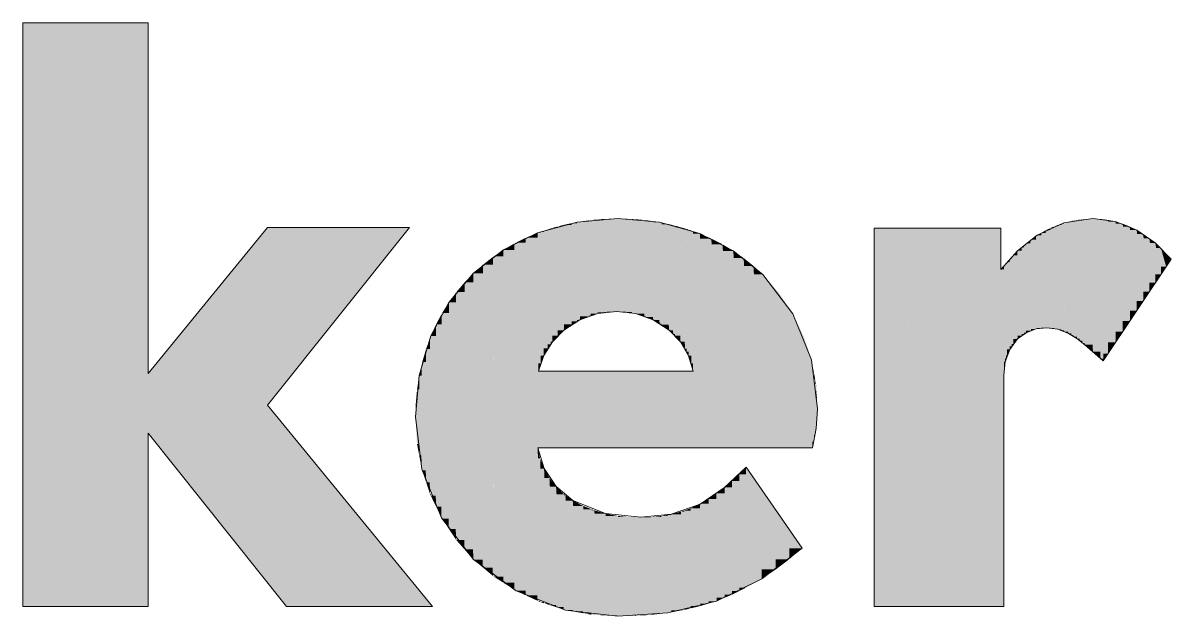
# Model space of a CAD drawing. Extents: x 885 to 2021, y 330 to 1122.
# Drawn here: x 1762.09 to 1770.06, y 648.9 to 653.02 of the extents above; entities that cross this region are included whole.
import ezdxf

# ---------------------------------------------------------------- set-up
doc = ezdxf.new("R2010")
doc.units = 0
doc.layers.get('0').update_dxf_attribs({"lineweight": 25})
doc.layers.add('P11_Plankopf_Ausführung_AF_4_800 Plankopf', color=7, linetype='Continuous', lineweight=25)

# ---------------------------------------------------------------- blocks, each defined once
blk = doc.blocks.new('Referenz-A0T8DITAAL', base_point=(1729.7843, 502.0648))
at = {"layer": 'P11_Plankopf_Ausführung_AF_4_800 Plankopf', "color": 0, "linetype": 'Continuous', "lineweight": 13, "ltscale": 16.9}
for p, q in [((1762.9589, 653.0178), (1762.0892, 653.0178)), ((1762.0892, 653.0178), (1762.0892, 648.9697)), ((1762.9589, 650.5862), (1762.9589, 653.0178)), ((1765.9384, 651.6364), (1765.6637, 651.5613)), ((1766.2222, 651.6605), (1765.9384, 651.6364)), ((1766.5114, 651.6353), (1766.2222, 651.6605)), ((1766.7906, 651.5564), (1766.5114, 651.6353)), ((1769.3201, 651.6307), (1769.1349, 651.5454)), ((1769.5218, 651.6605), (1769.3201, 651.6307)), ((1769.6786, 651.6399), (1769.5218, 651.6605)), ((1769.8255, 651.5812), (1769.6786, 651.6399)), ((1763.7876, 651.5991), (1762.9589, 650.5862)), ((1763.7876, 650.3663), (1764.7749, 651.5991)), ((1764.7749, 651.5991), (1763.7876, 651.5991)), ((1765.6637, 651.5613), (1765.4267, 651.4437)), ((1767.0236, 651.4367), (1766.7906, 651.5564)), ((1768.8823, 651.594), (1768.0024, 651.594)), ((1768.0024, 651.594), (1768.0024, 648.9697)), ((1768.8823, 651.3075), (1768.8823, 651.594)), ((1769.1349, 651.5454), (1768.9986, 651.4371)), ((1769.9546, 651.4918), (1769.8255, 651.5812)), ((1770.064, 651.3791), (1769.9546, 651.4918)), ((1765.4267, 651.4437), (1765.2178, 651.2813)), ((1767.2281, 651.273), (1767.0236, 651.4367)), ((1768.9986, 651.4371), (1768.8823, 651.3075)), ((1769.5934, 650.6732), (1770.064, 651.3791)), ((1765.2178, 651.2813), (1765.0476, 651.0795)), ((1767.4364, 650.9998), (1767.2281, 651.273)), ((1765.0476, 651.0795), (1764.9226, 650.8469)), ((1766.0815, 651.0016), (1765.9577, 650.958)), ((1766.212, 651.0159), (1766.0815, 651.0016)), ((1766.343, 651.0014), (1766.212, 651.0159)), ((1766.4671, 650.9571), (1766.343, 651.0014)), ((1767.5662, 650.6817), (1767.4364, 650.9998)), ((1765.9577, 650.958), (1765.8471, 650.8874)), ((1766.5778, 650.8855), (1766.4671, 650.9571)), ((1769.1995, 650.9034), (1769.1263, 650.895)), ((1769.2779, 650.8927), (1769.1995, 650.9034)), ((1764.9226, 650.8469), (1764.8416, 650.5709)), ((1765.8471, 650.8874), (1765.7665, 650.8067)), ((1766.6565, 650.8059), (1766.5778, 650.8855)), ((1768.9974, 650.826), (1768.9433, 650.7524)), ((1769.0575, 650.8687), (1768.9974, 650.826)), ((1769.1263, 650.895), (1769.0575, 650.8687)), ((1769.3517, 650.8637), (1769.2779, 650.8927)), ((1769.4107, 650.8279), (1769.3517, 650.8637)), ((1769.4655, 650.7857), (1769.4107, 650.8279)), ((1765.7665, 650.8067), (1765.7064, 650.7097)), ((1766.7131, 650.7092), (1766.6565, 650.8059)), ((1768.9433, 650.7524), (1768.911, 650.667)), ((1769.4655, 650.7857), (1769.5934, 650.6732)), ((1765.7064, 650.7097), (1765.6701, 650.6016)), ((1766.744, 650.6016), (1766.7131, 650.7092)), ((1767.6085, 650.3407), (1767.5662, 650.6817)), ((1768.911, 650.667), (1768.9028, 650.576)), ((1766.744, 650.6016), (1765.6701, 650.6016)), ((1764.8416, 650.5709), (1764.8158, 650.2844)), ((1768.9028, 648.9697), (1768.9028, 650.576)), ((1764.9331, 648.9697), (1763.7876, 650.3663)), ((1764.8158, 650.2844), (1764.8595, 649.9224)), ((1767.5993, 650.204), (1767.6085, 650.3407)), ((1767.5727, 650.0696), (1767.5993, 650.204)), ((1762.9589, 648.9697), (1762.9589, 650.1719)), ((1762.9589, 650.1719), (1763.9206, 648.9697)), ((1765.665, 650.0696), (1765.709, 649.9259)), ((1765.665, 650.0696), (1767.5727, 650.0696)), ((1764.8595, 649.9224), (1764.9968, 649.5845)), ((1765.709, 649.9259), (1765.7922, 649.8007)), ((1766.9626, 649.7957), (1767.1123, 649.9366)), ((1767.5011, 649.3739), (1767.1123, 649.9366)), ((1765.7922, 649.8007), (1765.9077, 649.7044)), ((1766.7926, 649.6801), (1766.9626, 649.7957)), ((1765.9077, 649.7044), (1766.1362, 649.6137)), ((1766.5923, 649.6095), (1766.7926, 649.6801)), ((1764.9968, 649.5845), (1765.2178, 649.2946)), ((1766.1362, 649.6137), (1766.3808, 649.5887)), ((1766.3808, 649.5887), (1766.5923, 649.6095)), ((1767.221, 649.1616), (1767.5011, 649.3739)), ((1765.2178, 649.2946), (1765.5148, 649.0782)), ((1766.9058, 649.0062), (1767.221, 649.1616)), ((1765.5148, 649.0782), (1765.8572, 648.9449)), ((1766.5685, 648.9252), (1766.9058, 649.0062)), ((1762.0892, 648.9697), (1762.9589, 648.9697)), ((1763.9206, 648.9697), (1764.9331, 648.9697)), ((1765.8572, 648.9449), (1766.2222, 648.9032)), ((1766.2222, 648.9032), (1766.5685, 648.9252)), ((1768.0024, 648.9697), (1768.9028, 648.9697))]:
    blk.add_line(p, q, dxfattribs=at)
at = {"layer": 'P11_Plankopf_Ausführung_AF_4_800 Plankopf', "color": 0, "linetype": 'Continuous', "lineweight": 0, "ltscale": 0.0169}
for points in [[(1762.0892, 648.9697), (1762.9589, 648.9697), (1762.0892, 653.0178)], [(1762.9589, 650.5862), (1762.9589, 653.0178), (1762.0892, 653.0178)], [(1762.9589, 650.1719), (1762.7006, 650.1719), (1762.0892, 653.0178)], [(1762.9589, 650.5862), (1762.8323, 650.5862), (1762.0892, 653.0178)], [(1765.9004, 651.6173), (1765.8471, 651.6173), (1765.9004, 651.6285)], [(1765.9384, 651.6285), (1765.9004, 651.6285), (1765.9384, 651.6364)], [(1765.9384, 650.9472), (1765.9004, 650.9472), (1765.9004, 651.6285)], [(1765.9384, 650.9472), (1765.9384, 651.6285), (1765.9004, 651.6285)], [(1765.9577, 651.6364), (1765.9384, 651.6364), (1765.9577, 651.6392)], [(1765.9577, 650.958), (1765.9384, 650.958), (1765.9384, 651.6364)], [(1765.9577, 650.958), (1765.9577, 651.6364), (1765.9384, 651.6364)], [(1766.0184, 651.6392), (1765.9577, 651.6392), (1766.0184, 651.6481)], [(1766.0184, 650.9834), (1765.9577, 650.9834), (1765.9577, 651.6392)], [(1766.0184, 650.9834), (1766.0184, 651.6392), (1765.9577, 651.6392)], [(1766.0325, 651.6481), (1766.0184, 651.6481), (1766.0325, 651.6502)], [(1766.0325, 650.9875), (1766.0184, 650.9875), (1766.0184, 651.6481)], [(1766.0325, 650.9875), (1766.0325, 651.6481), (1766.0184, 651.6481)], [(1766.0815, 651.6502), (1766.0325, 651.6502), (1766.0815, 651.6543)], [(1766.0815, 651.0016), (1766.0325, 651.0016), (1766.0325, 651.6502)], [(1766.0815, 651.0016), (1766.0815, 651.6502), (1766.0325, 651.6502)], [(1766.1272, 651.6543), (1766.0815, 651.6543), (1766.1272, 651.6582)], [(1766.1272, 651.0093), (1766.0815, 651.0093), (1766.0815, 651.6543)], [(1766.1272, 651.0093), (1766.1272, 651.6543), (1766.0815, 651.6543)], [(1766.1464, 651.6582), (1766.1272, 651.6582), (1766.1464, 651.6587)], [(1766.1464, 651.0125), (1766.1272, 651.0125), (1766.1272, 651.6582)], [(1766.1464, 651.0125), (1766.1464, 651.6582), (1766.1272, 651.6582)], [(1766.212, 651.6587), (1766.1464, 651.6587), (1766.212, 651.6602)], [(1766.212, 651.0159), (1766.1464, 651.0159), (1766.1464, 651.6587)], [(1766.212, 651.0159), (1766.212, 651.6587), (1766.1464, 651.6587)], [(1766.2222, 651.6602), (1766.212, 651.6602), (1766.2222, 651.6605)], [(1766.2222, 651.0159), (1766.212, 651.0159), (1766.212, 651.6602)], [(1766.2222, 651.0154), (1766.2222, 651.6602), (1766.212, 651.6602)], [(1766.2777, 651.0154), (1766.2222, 651.0154), (1766.2222, 651.6605)], [(1766.2779, 651.6592), (1766.2224, 651.6592), (1766.2222, 651.6605)], [(1766.2779, 651.0125), (1766.2779, 651.6592), (1766.2224, 651.6592)], [(1766.3186, 651.0125), (1766.2779, 651.0125), (1766.2779, 651.6592)], [(1766.3191, 651.6582), (1766.278, 651.6582), (1766.2779, 651.6592)], [(1766.3191, 651.0055), (1766.3191, 651.6582), (1766.278, 651.6582)], [(1766.3429, 651.0055), (1766.3191, 651.0055), (1766.3191, 651.6582)], [(1766.343, 651.6561), (1766.3192, 651.6561), (1766.3191, 651.6582)], [(1766.343, 651.0014), (1766.343, 651.6561), (1766.3192, 651.6561)], [(1766.4046, 651.0014), (1766.343, 651.0014), (1766.343, 651.6561)], [(1766.4064, 651.6506), (1766.3435, 651.6506), (1766.343, 651.6561)], [(1766.4064, 650.9829), (1766.4064, 651.6506), (1766.3435, 651.6506)], [(1766.4155, 650.9829), (1766.4064, 650.9829), (1766.4064, 651.6506)], [(1766.4156, 651.6498), (1766.4064, 651.6498), (1766.4064, 651.6506)], [(1766.4156, 650.979), (1766.4156, 651.6498), (1766.4064, 651.6498)], [(1766.4655, 650.979), (1766.4156, 650.979), (1766.4156, 651.6498)], [(1766.4671, 651.642), (1766.4162, 651.642), (1766.4156, 651.6498)], [(1766.4671, 650.9571), (1766.4671, 651.642), (1766.4162, 651.642)], [(1766.5098, 650.9571), (1766.4671, 650.9571), (1766.4671, 651.642)], [(1766.5114, 651.6353), (1766.4676, 651.6353), (1766.4671, 651.642)], [(1766.5114, 650.932), (1766.5114, 651.6353), (1766.4676, 651.6353)], [(1766.5244, 650.932), (1766.5114, 650.932), (1766.5114, 651.6353)], [(1766.5245, 651.6325), (1766.5114, 651.6325), (1766.5114, 651.6353)], [(1766.5245, 650.9245), (1766.5245, 651.6325), (1766.5114, 651.6325)], [(1766.575, 650.9245), (1766.5245, 650.9245), (1766.5245, 651.6325)], [(1766.5778, 651.621), (1766.5254, 651.621), (1766.5245, 651.6325)], [(1766.5778, 650.8855), (1766.5778, 651.621), (1766.5254, 651.621)], [(1766.6051, 650.8855), (1766.5778, 650.8855), (1766.5778, 651.621)], [(1766.606, 651.6149), (1766.578, 651.6149), (1766.5778, 651.621)], [(1769.3032, 651.616), (1769.2779, 651.616), (1769.3032, 651.6249)], [(1769.3201, 651.6249), (1769.3032, 651.6249), (1769.3201, 651.6307)], [(1769.3199, 650.885), (1769.3032, 650.885), (1769.3032, 651.6249)], [(1769.3201, 650.8784), (1769.3201, 651.6249), (1769.3032, 651.6249)], [(1769.3279, 651.6307), (1769.3201, 651.6307), (1769.3279, 651.6327)], [(1769.3278, 650.8784), (1769.3201, 650.8784), (1769.3201, 651.6307)], [(1769.3279, 650.8753), (1769.3279, 651.6307), (1769.3201, 651.6307)], [(1769.3517, 651.6327), (1769.3279, 651.6327), (1769.3517, 651.6385)], [(1769.3513, 650.8753), (1769.3279, 650.8753), (1769.3279, 651.6327)], [(1769.3517, 650.8637), (1769.3517, 651.6327), (1769.3279, 651.6327)], [(1769.3718, 651.6385), (1769.3517, 651.6385), (1769.3718, 651.6435)], [(1769.3715, 650.8637), (1769.3517, 650.8637), (1769.3517, 651.6385)], [(1769.3718, 650.8525), (1769.3718, 651.6385), (1769.3517, 651.6385)], [(1769.3862, 651.6435), (1769.3718, 651.6435), (1769.3862, 651.6471)], [(1769.3861, 650.8525), (1769.3718, 650.8525), (1769.3718, 651.6435)], [(1769.3862, 650.8437), (1769.3862, 651.6435), (1769.3718, 651.6435)], [(1769.3915, 651.6471), (1769.3862, 651.6471), (1769.3915, 651.6478)], [(1769.3915, 650.8437), (1769.3862, 650.8437), (1769.3862, 651.6471)], [(1769.3915, 650.8406), (1769.3915, 651.6471), (1769.3862, 651.6471)], [(1769.4107, 651.6478), (1769.3915, 651.6478), (1769.4107, 651.6507)], [(1769.4104, 650.8406), (1769.3915, 650.8406), (1769.3915, 651.6478)], [(1769.4107, 650.8279), (1769.4107, 651.6478), (1769.3915, 651.6478)], [(1769.4295, 651.6507), (1769.4107, 651.6507), (1769.4295, 651.6534)], [(1769.4292, 650.8279), (1769.4107, 650.8279), (1769.4107, 651.6507)], [(1769.4295, 650.8145), (1769.4295, 651.6507), (1769.4107, 651.6507)], [(1769.4477, 651.6534), (1769.4295, 651.6534), (1769.4477, 651.6561)], [(1769.4474, 650.8145), (1769.4295, 650.8145), (1769.4295, 651.6534)], [(1769.4477, 650.8004), (1769.4477, 651.6534), (1769.4295, 651.6534)], [(1769.4537, 651.6561), (1769.4477, 651.6561), (1769.4537, 651.657)], [(1769.4536, 650.8004), (1769.4477, 650.8004), (1769.4477, 651.6561)], [(1769.4537, 650.7955), (1769.4537, 651.6561), (1769.4477, 651.6561)], [(1769.4655, 651.657), (1769.4537, 651.657), (1769.4655, 651.6576)], [(1769.4654, 650.7955), (1769.4537, 650.7955), (1769.4537, 651.657)], [(1769.4655, 650.7857), (1769.4655, 651.657), (1769.4537, 651.657)], [(1769.5218, 651.6576), (1769.4655, 651.6576), (1769.5218, 651.6605)], [(1769.5187, 650.7857), (1769.4655, 650.7857), (1769.4655, 651.6576)], [(1769.5218, 650.7362), (1769.5218, 651.6576), (1769.4655, 651.6576)], [(1769.572, 650.7362), (1769.5218, 650.7362), (1769.5218, 651.6605)], [(1769.5745, 651.658), (1769.5219, 651.658), (1769.5218, 651.6605)], [(1769.5745, 650.6898), (1769.5745, 651.658), (1769.5219, 651.658)], [(1769.5931, 650.6898), (1769.5745, 650.6898), (1769.5745, 651.658)], [(1769.5934, 651.6555), (1769.5746, 651.6555), (1769.5745, 651.658)], [(1769.5934, 650.6732), (1769.5934, 651.6555), (1769.5746, 651.6555)], [(1769.6269, 650.7236), (1769.5934, 650.7236), (1769.5934, 651.6555)], [(1769.6269, 651.6511), (1769.5935, 651.6511), (1769.5934, 651.6555)], [(1769.6269, 650.7236), (1769.6269, 651.6511), (1769.5935, 651.6511)], [(1769.6786, 650.801), (1769.6269, 650.801), (1769.6269, 651.6511)], [(1769.6786, 651.6399), (1769.6276, 651.6399), (1769.6269, 651.6511)], [(1769.6786, 650.801), (1769.6786, 651.6399), (1769.6276, 651.6399)], [(1769.7291, 650.8768), (1769.6786, 650.8768), (1769.6786, 651.6399)], [(1769.7291, 651.6244), (1769.6796, 651.6244), (1769.6786, 651.6399)], [(1769.7291, 650.8768), (1769.7291, 651.6244), (1769.6796, 651.6244)], [(1769.7782, 650.9505), (1769.7291, 650.9505), (1769.7291, 651.6244)], [(1769.7782, 651.6048), (1769.7306, 651.6048), (1769.7291, 651.6244)], [(1763.7876, 650.5862), (1762.9589, 650.5862), (1763.7876, 651.5991)], [(1763.7876, 650.3663), (1764.7749, 651.5991), (1763.7876, 651.5991)], [(1765.6637, 651.5274), (1765.5821, 651.5274), (1765.6637, 651.5613)], [(1765.665, 651.5613), (1765.6637, 651.5613), (1765.665, 651.5618)], [(1765.665, 649.0089), (1765.6637, 649.0089), (1765.6637, 651.5613)], [(1765.665, 649.0083), (1765.665, 651.5613), (1765.6637, 651.5613)], [(1765.6701, 651.5618), (1765.665, 651.5618), (1765.6701, 651.5635)], [(1765.665, 650.0696), (1765.6701, 650.0696), (1765.665, 651.5618)], [(1765.6701, 650.0696), (1765.6701, 651.5618), (1765.665, 651.5618)], [(1765.6851, 651.5635), (1765.6701, 651.5635), (1765.6851, 651.5686)], [(1765.6851, 650.6567), (1765.6701, 650.6567), (1765.6701, 651.5635)], [(1765.6851, 650.6567), (1765.6851, 651.5635), (1765.6701, 651.5635)], [(1765.7064, 651.5686), (1765.6851, 651.5686), (1765.7064, 651.5758)], [(1765.7064, 650.7097), (1765.6851, 650.7097), (1765.6851, 651.5686)], [(1765.7064, 650.7097), (1765.7064, 651.5686), (1765.6851, 651.5686)], [(1765.7336, 651.5758), (1765.7064, 651.5758), (1765.7336, 651.5851)], [(1765.7336, 650.7599), (1765.7064, 650.7599), (1765.7064, 651.5758)], [(1765.7336, 650.7599), (1765.7336, 651.5758), (1765.7064, 651.5758)], [(1765.7537, 651.5851), (1765.7336, 651.5851), (1765.7537, 651.5919)], [(1765.7537, 650.7885), (1765.7336, 650.7885), (1765.7336, 651.5851)], [(1765.7537, 650.7885), (1765.7537, 651.5851), (1765.7336, 651.5851)], [(1765.7665, 651.5919), (1765.7537, 651.5919), (1765.7665, 651.5954)], [(1765.7665, 650.8067), (1765.7537, 650.8067), (1765.7537, 651.5919)], [(1765.7665, 650.8067), (1765.7665, 651.5919), (1765.7537, 651.5919)], [(1765.8044, 651.5954), (1765.7665, 651.5954), (1765.8044, 651.6058)], [(1765.8044, 650.8494), (1765.7665, 650.8494), (1765.7665, 651.5954)], [(1765.8044, 650.8494), (1765.8044, 651.5954), (1765.7665, 651.5954)], [(1765.8454, 651.6058), (1765.8044, 651.6058), (1765.8454, 651.617)], [(1765.8454, 650.8859), (1765.8044, 650.8859), (1765.8044, 651.6058)], [(1765.8454, 650.8859), (1765.8454, 651.6058), (1765.8044, 651.6058)], [(1765.8471, 651.617), (1765.8454, 651.617), (1765.8471, 651.6173)], [(1765.8471, 650.8874), (1765.8454, 650.8874), (1765.8454, 651.617)], [(1765.8471, 650.8874), (1765.8471, 651.617), (1765.8454, 651.617)], [(1765.9004, 650.9259), (1765.8471, 650.9259), (1765.8471, 651.6173)], [(1765.9004, 650.9259), (1765.9004, 651.6173), (1765.8471, 651.6173)], [(1766.606, 650.8603), (1766.606, 651.6149), (1766.578, 651.6149)], [(1766.6194, 650.8603), (1766.606, 650.8603), (1766.606, 651.6149)], [(1766.6196, 651.6111), (1766.6061, 651.6111), (1766.606, 651.6149)], [(1766.6196, 650.8481), (1766.6196, 651.6111), (1766.6061, 651.6111)], [(1766.6546, 650.8481), (1766.6196, 650.8481), (1766.6196, 651.6111)], [(1766.6565, 651.6006), (1766.6201, 651.6006), (1766.6196, 651.6111)], [(1766.6565, 650.8059), (1766.6565, 651.6006), (1766.6201, 651.6006)], [(1766.6861, 650.8059), (1766.6565, 650.8059), (1766.6565, 651.6006)], [(1766.6878, 651.5918), (1766.6569, 651.5918), (1766.6565, 651.6006)], [(1766.6878, 650.7593), (1766.6878, 651.5918), (1766.6569, 651.5918)], [(1766.6989, 650.7593), (1766.6878, 650.7593), (1766.6878, 651.5918)], [(1766.6992, 651.5886), (1766.6879, 651.5886), (1766.6878, 651.5918)], [(1766.6992, 650.7367), (1766.6992, 651.5886), (1766.6879, 651.5886)], [(1766.7127, 650.7367), (1766.6992, 650.7367), (1766.6992, 651.5886)], [(1766.7131, 651.5837), (1766.6993, 651.5837), (1766.6992, 651.5886)], [(1766.7131, 650.7092), (1766.7131, 651.5837), (1766.6993, 651.5837)], [(1766.7309, 650.7092), (1766.7131, 650.7092), (1766.7131, 651.5837)], [(1766.7319, 651.5771), (1766.7132, 651.5771), (1766.7131, 651.5837)], [(1766.7319, 650.6564), (1766.7319, 651.5771), (1766.7132, 651.5771)], [(1766.7433, 650.6564), (1766.7319, 650.6564), (1766.7319, 651.5771)], [(1766.744, 651.5728), (1766.732, 651.5728), (1766.7319, 651.5771)], [(1766.744, 650.6016), (1766.744, 651.5728), (1766.732, 651.5728)], [(1766.744, 650.0696), (1766.7906, 650.0696), (1766.744, 651.5728)], [(1766.7906, 651.5564), (1766.7445, 651.5564), (1766.744, 651.5728)], [(1766.7906, 650.0696), (1766.7906, 651.5564), (1766.7445, 651.5564)], [(1766.7906, 650.0696), (1766.8709, 650.0696), (1766.7906, 651.5564)], [(1766.8709, 651.5218), (1766.7925, 651.5218), (1766.7906, 651.5564)], [(1768.0024, 648.9697), (1768.8823, 648.9697), (1768.0024, 651.594)], [(1768.8823, 651.3075), (1768.8823, 651.594), (1768.0024, 651.594)], [(1768.8823, 651.3075), (1768.0985, 651.3075), (1768.0024, 651.594)], [(1769.1263, 651.5144), (1769.091, 651.5144), (1769.1263, 651.5393)], [(1769.1349, 651.5393), (1769.1263, 651.5393), (1769.1349, 651.5454)], [(1769.1349, 650.8966), (1769.1263, 650.8966), (1769.1263, 651.5393)], [(1769.1349, 650.8966), (1769.1349, 651.5393), (1769.1263, 651.5393)], [(1769.1626, 651.5454), (1769.1349, 651.5454), (1769.1626, 651.5615)], [(1769.1626, 650.9015), (1769.1349, 650.9015), (1769.1349, 651.5454)], [(1769.1626, 650.9015), (1769.1626, 651.5454), (1769.1349, 651.5454)], [(1769.1938, 651.5615), (1769.1626, 651.5615), (1769.1938, 651.5797)], [(1769.1938, 650.9031), (1769.1626, 650.9031), (1769.1626, 651.5615)], [(1769.1938, 650.9031), (1769.1938, 651.5615), (1769.1626, 651.5615)], [(1769.1995, 651.5797), (1769.1938, 651.5797), (1769.1995, 651.5823)], [(1769.1995, 650.9034), (1769.1938, 650.9034), (1769.1938, 651.5797)], [(1769.1995, 650.9034), (1769.1995, 651.5797), (1769.1938, 651.5797)], [(1769.2259, 651.5823), (1769.1995, 651.5823), (1769.2259, 651.5945)], [(1769.2258, 650.9034), (1769.1995, 650.9034), (1769.1995, 651.5823)], [(1769.2259, 650.9019), (1769.2259, 651.5823), (1769.1995, 651.5823)], [(1769.2521, 651.5945), (1769.2259, 651.5945), (1769.2521, 651.6066)], [(1769.252, 650.9019), (1769.2259, 650.9019), (1769.2259, 651.5945)], [(1769.2521, 650.8983), (1769.2521, 651.5945), (1769.2259, 651.5945)], [(1769.2557, 651.6066), (1769.2521, 651.6066), (1769.2557, 651.6082)], [(1769.2557, 650.8983), (1769.2521, 650.8983), (1769.2521, 651.6066)], [(1769.2557, 650.8975), (1769.2557, 651.6066), (1769.2521, 651.6066)], [(1769.2779, 651.6082), (1769.2557, 651.6082), (1769.2779, 651.616)], [(1769.2778, 650.8975), (1769.2557, 650.8975), (1769.2557, 651.6082)], [(1769.2779, 650.8927), (1769.2779, 651.6082), (1769.2557, 651.6082)], [(1769.303, 650.8927), (1769.2779, 650.8927), (1769.2779, 651.616)], [(1769.3032, 650.885), (1769.3032, 651.616), (1769.2779, 651.616)], [(1769.7782, 650.9505), (1769.7782, 651.6048), (1769.7306, 651.6048)], [(1769.8255, 651.0214), (1769.7782, 651.0214), (1769.7782, 651.6048)], [(1769.8255, 651.5812), (1769.7801, 651.5812), (1769.7782, 651.6048)], [(1769.8255, 651.0214), (1769.8255, 651.5812), (1769.7801, 651.5812)], [(1769.8704, 651.0888), (1769.8255, 651.0888), (1769.8255, 651.5812)], [(1769.8704, 651.5542), (1769.828, 651.5542), (1769.8255, 651.5812)], [(1769.8704, 651.0888), (1769.8704, 651.5542), (1769.828, 651.5542)], [(1769.9135, 651.1534), (1769.8704, 651.1534), (1769.8704, 651.5542)], [(1769.9135, 651.5244), (1769.8736, 651.5244), (1769.8704, 651.5542)], [(1765.503, 651.4437), (1765.4267, 651.4437), (1765.503, 651.4881)], [(1765.5148, 651.4881), (1765.503, 651.4881), (1765.5148, 651.494)], [(1765.5148, 649.0857), (1765.503, 649.0857), (1765.503, 651.4881)], [(1765.5148, 649.0782), (1765.5148, 651.4881), (1765.503, 651.4881)], [(1765.5821, 651.494), (1765.5148, 651.494), (1765.5821, 651.5274)], [(1765.5813, 649.0782), (1765.5148, 649.0782), (1765.5148, 651.494)], [(1765.5821, 649.0469), (1765.5821, 651.494), (1765.5148, 651.494)], [(1765.6624, 649.0469), (1765.5821, 649.0469), (1765.5821, 651.5274)], [(1765.6637, 649.0089), (1765.6637, 651.5274), (1765.5821, 651.5274)], [(1766.8709, 650.0696), (1766.8709, 651.5218), (1766.7925, 651.5218)], [(1766.8709, 650.0696), (1766.9487, 650.0696), (1766.8709, 651.5218)], [(1766.9487, 651.4818), (1766.873, 651.4818), (1766.8709, 651.5218)], [(1766.9487, 650.0696), (1766.9487, 651.4818), (1766.873, 651.4818)], [(1766.9487, 650.0696), (1767.0236, 650.0696), (1766.9487, 651.4818)], [(1767.0236, 651.4367), (1766.9511, 651.4367), (1766.9487, 651.4818)], [(1769.0261, 651.4371), (1768.9986, 651.4371), (1769.0261, 651.4616)], [(1769.042, 651.4616), (1769.0261, 651.4616), (1769.042, 651.4757)], [(1769.042, 650.8591), (1769.0261, 650.8591), (1769.0261, 651.4616)], [(1769.042, 650.8591), (1769.042, 651.4616), (1769.0261, 651.4616)], [(1769.0575, 651.4757), (1769.042, 651.4757), (1769.0575, 651.4881)], [(1769.0575, 650.8687), (1769.042, 650.8687), (1769.042, 651.4757)], [(1769.0575, 650.8687), (1769.0575, 651.4757), (1769.042, 651.4757)], [(1769.0875, 651.4881), (1769.0575, 651.4881), (1769.0875, 651.5119)], [(1769.0875, 650.8824), (1769.0575, 650.8824), (1769.0575, 651.4881)], [(1769.0875, 650.8824), (1769.0875, 651.4881), (1769.0575, 651.4881)], [(1769.091, 651.5119), (1769.0875, 651.5119), (1769.091, 651.5144)], [(1769.091, 650.884), (1769.0875, 650.884), (1769.0875, 651.5119)], [(1769.091, 650.884), (1769.091, 651.5119), (1769.0875, 651.5119)], [(1769.1263, 650.895), (1769.091, 650.895), (1769.091, 651.5144)], [(1769.1263, 650.895), (1769.1263, 651.5144), (1769.091, 651.5144)], [(1769.9135, 651.1534), (1769.9135, 651.5244), (1769.8736, 651.5244)], [(1769.9546, 651.215), (1769.9135, 651.215), (1769.9135, 651.5244)], [(1769.9546, 651.4918), (1769.9179, 651.4918), (1769.9135, 651.5244)], [(1769.9546, 651.215), (1769.9546, 651.4918), (1769.9179, 651.4918)], [(1769.9935, 651.2734), (1769.9546, 651.2734), (1769.9546, 651.4918)], [(1769.9935, 651.4566), (1769.9609, 651.4566), (1769.9546, 651.4918)], [(1765.3535, 651.34), (1765.2838, 651.34), (1765.3535, 651.3942)], [(1765.3594, 651.3942), (1765.3535, 651.3942), (1765.3594, 651.3982)], [(1765.3593, 649.1817), (1765.3535, 649.1817), (1765.3535, 651.3942)], [(1765.3594, 649.1768), (1765.3594, 651.3942), (1765.3535, 651.3942)], [(1765.4267, 651.3982), (1765.3594, 651.3982), (1765.4267, 651.4437)], [(1765.4254, 649.1768), (1765.3594, 649.1768), (1765.3594, 651.3982)], [(1765.4267, 649.1341), (1765.4267, 651.3982), (1765.3594, 651.3982)], [(1765.5014, 649.1341), (1765.4267, 649.1341), (1765.4267, 651.4437)], [(1765.503, 649.0857), (1765.503, 651.4437), (1765.4267, 651.4437)], [(1767.0236, 650.0696), (1767.0236, 651.4367), (1766.9511, 651.4367)], [(1767.0236, 650.0696), (1767.0954, 650.0696), (1767.0236, 651.4367)], [(1767.0954, 651.3868), (1767.0262, 651.3868), (1767.0236, 651.4367)], [(1767.0954, 650.0696), (1767.0954, 651.3868), (1767.0262, 651.3868)], [(1767.0954, 650.0696), (1767.1636, 650.0696), (1767.0954, 651.3868)], [(1767.1636, 651.3321), (1767.0982, 651.3321), (1767.0954, 651.3868)], [(1768.9433, 651.3592), (1768.9243, 651.3592), (1768.9433, 651.3804)], [(1768.9574, 651.3804), (1768.9433, 651.3804), (1768.9574, 651.3961)], [(1768.9574, 650.7746), (1768.9433, 650.7746), (1768.9433, 651.3804)], [(1768.9574, 650.7746), (1768.9574, 651.3804), (1768.9433, 651.3804)], [(1768.9679, 651.3961), (1768.9574, 651.3961), (1768.9679, 651.4065)], [(1768.9679, 650.791), (1768.9574, 650.791), (1768.9574, 651.3961)], [(1768.9679, 650.791), (1768.9679, 651.3961), (1768.9574, 651.3961)], [(1768.9974, 651.4065), (1768.9679, 651.4065), (1768.9974, 651.436)], [(1768.9974, 650.826), (1768.9679, 650.826), (1768.9679, 651.4065)], [(1768.9974, 650.826), (1768.9974, 651.4065), (1768.9679, 651.4065)], [(1768.9986, 651.436), (1768.9974, 651.436), (1768.9986, 651.4371)], [(1768.9986, 650.827), (1768.9974, 650.827), (1768.9974, 651.436)], [(1768.9986, 650.827), (1768.9986, 651.436), (1768.9974, 651.436)], [(1769.0261, 650.8493), (1768.9986, 650.8493), (1768.9986, 651.4371)], [(1769.0261, 650.8493), (1769.0261, 651.4371), (1768.9986, 651.4371)], [(1769.9935, 651.2734), (1769.9935, 651.4566), (1769.9609, 651.4566)], [(1770.03, 651.3281), (1769.9935, 651.3281), (1769.9935, 651.4566)], [(1770.03, 651.419), (1770.0042, 651.419), (1769.9935, 651.4566)], [(1770.03, 651.3281), (1770.03, 651.419), (1770.0042, 651.419)], [(1770.064, 651.3791), (1770.03, 651.3791), (1770.03, 651.419)], [(1770.03, 651.3281), (1770.064, 651.3791), (1770.03, 651.3791)], [(1765.2838, 651.2813), (1765.2178, 651.2813), (1765.2838, 651.34)], [(1765.3516, 649.2397), (1765.2838, 649.2397), (1765.2838, 651.34)], [(1765.3535, 649.1817), (1765.3535, 651.34), (1765.2838, 651.34)], [(1767.1636, 650.0696), (1767.1636, 651.3321), (1767.0982, 651.3321)], [(1767.1636, 650.0696), (1767.2281, 650.0696), (1767.1636, 651.3321)], [(1767.2281, 651.273), (1767.1667, 651.273), (1767.1636, 651.3321)], [(1768.8823, 648.9697), (1768.8823, 651.3075), (1768.0985, 651.3075)], [(1768.9028, 651.3075), (1768.8823, 651.3075), (1768.9028, 651.3331)], [(1768.8823, 648.9697), (1768.9028, 648.9697), (1768.8823, 651.3075)], [(1768.9028, 650.576), (1768.9028, 651.3075), (1768.8823, 651.3075)], [(1768.9028, 650.576), (1768.8887, 650.576), (1768.8823, 651.3075)], [(1768.9038, 651.3331), (1768.9028, 651.3331), (1768.9038, 651.3344)], [(1768.9038, 650.6218), (1768.9028, 650.6218), (1768.9028, 651.3331)], [(1768.9038, 650.6218), (1768.9038, 651.3331), (1768.9028, 651.3331)], [(1768.911, 651.3344), (1768.9038, 651.3344), (1768.911, 651.3434)], [(1768.911, 650.667), (1768.9038, 650.667), (1768.9038, 651.3344)], [(1768.911, 650.667), (1768.911, 651.3344), (1768.9038, 651.3344)], [(1768.9186, 651.3434), (1768.911, 651.3434), (1768.9186, 651.3529)], [(1768.9186, 650.6921), (1768.911, 650.6921), (1768.911, 651.3434)], [(1768.9186, 650.6921), (1768.9186, 651.3434), (1768.911, 651.3434)], [(1768.9243, 651.3529), (1768.9186, 651.3529), (1768.9243, 651.3592)], [(1768.9243, 650.7108), (1768.9186, 650.7108), (1768.9186, 651.3529)], [(1768.9243, 650.7108), (1768.9243, 651.3529), (1768.9186, 651.3529)], [(1768.9433, 650.7524), (1768.9243, 650.7524), (1768.9243, 651.3592)], [(1768.9433, 650.7524), (1768.9433, 651.3592), (1768.9243, 651.3592)], [(1769.9935, 651.2734), (1770.03, 651.3281), (1769.9935, 651.3281)], [(1765.2178, 651.218), (1765.1565, 651.218), (1765.2178, 651.2813)], [(1765.282, 649.2946), (1765.2178, 649.2946), (1765.2178, 651.2813)], [(1765.2838, 649.2397), (1765.2838, 651.2813), (1765.2178, 651.2813)], [(1767.2281, 650.0696), (1767.2281, 651.273), (1767.1667, 651.273)], [(1767.2281, 650.0696), (1767.3413, 650.0696), (1767.2281, 651.273)], [(1767.3413, 651.1433), (1767.2403, 651.1433), (1767.2281, 651.273)], [(1769.9546, 651.215), (1769.9935, 651.2734), (1769.9546, 651.2734)], [(1765.0977, 651.0795), (1765.0476, 651.0795), (1765.0977, 651.1479)], [(1765.0997, 651.1479), (1765.0977, 651.1479), (1765.0997, 651.1506)], [(1765.0997, 649.4322), (1765.0977, 649.4322), (1765.0977, 651.1479)], [(1765.0997, 649.4299), (1765.0997, 651.1479), (1765.0977, 651.1479)], [(1765.1565, 651.1506), (1765.0997, 651.1506), (1765.1565, 651.218)], [(1765.1544, 649.4299), (1765.0997, 649.4299), (1765.0997, 651.1506)], [(1765.1565, 649.3648), (1765.1565, 651.1506), (1765.0997, 651.1506)], [(1765.2156, 649.3648), (1765.1565, 649.3648), (1765.1565, 651.218)], [(1765.2178, 649.2946), (1765.2178, 651.218), (1765.1565, 651.218)], [(1767.3413, 650.0696), (1767.3413, 651.1433), (1767.2403, 651.1433)], [(1767.3413, 650.0696), (1767.4364, 650.0696), (1767.3413, 651.1433)], [(1767.4364, 650.9998), (1767.354, 650.9998), (1767.3413, 651.1433)], [(1769.8704, 651.0888), (1769.9135, 651.1534), (1769.8704, 651.1534)], [(1769.9135, 651.1534), (1769.9546, 651.215), (1769.9135, 651.215)], [(1765.0476, 651.0049), (1765.0006, 651.0049), (1765.0476, 651.0795)], [(1765.0954, 649.5077), (1765.0476, 649.5077), (1765.0476, 651.0795)], [(1765.0977, 649.4322), (1765.0977, 651.0795), (1765.0476, 651.0795)], [(1769.8255, 651.0214), (1769.8704, 651.0888), (1769.8255, 651.0888)], [(1764.9968, 650.9272), (1764.9589, 650.9272), (1764.9968, 650.9977)], [(1765.0006, 650.9977), (1764.9968, 650.9977), (1765.0006, 651.0049)], [(1765.0006, 649.5845), (1764.9968, 649.5845), (1764.9968, 650.9977)], [(1765.0006, 649.5787), (1765.0006, 650.9977), (1764.9968, 650.9977)], [(1765.0454, 649.5787), (1765.0006, 649.5787), (1765.0006, 651.0049)], [(1765.0476, 649.5077), (1765.0476, 651.0049), (1765.0006, 651.0049)], [(1765.9577, 650.958), (1766.0184, 650.9834), (1765.9577, 650.9834)], [(1766.0184, 650.9834), (1766.0325, 650.9875), (1766.0184, 650.9875)], [(1766.0325, 650.9875), (1766.0815, 651.0016), (1766.0325, 651.0016)], [(1766.0815, 651.0016), (1766.1272, 651.0093), (1766.0815, 651.0093)], [(1766.1272, 651.0093), (1766.1464, 651.0125), (1766.1272, 651.0125)], [(1766.1464, 651.0125), (1766.212, 651.0159), (1766.1464, 651.0159)], [(1766.2222, 651.0154), (1766.2222, 651.0159), (1766.212, 651.0159)], [(1766.2779, 651.0125), (1766.2777, 651.0154), (1766.2222, 651.0154)], [(1766.3191, 651.0055), (1766.3186, 651.0125), (1766.2779, 651.0125)], [(1766.343, 651.0014), (1766.3429, 651.0055), (1766.3191, 651.0055)], [(1766.4064, 650.9829), (1766.4046, 651.0014), (1766.343, 651.0014)], [(1766.4156, 650.979), (1766.4155, 650.9829), (1766.4064, 650.9829)], [(1767.4364, 650.0696), (1767.4364, 650.9998), (1767.354, 650.9998)], [(1767.4364, 650.0696), (1767.5118, 650.0696), (1767.4364, 650.9998)], [(1767.5118, 650.845), (1767.449, 650.845), (1767.4364, 650.9998)], [(1769.7782, 650.9505), (1769.8255, 651.0214), (1769.7782, 651.0214)], [(1764.9589, 650.8469), (1764.9226, 650.8469), (1764.9589, 650.9272)], [(1764.9946, 649.6625), (1764.9589, 649.6625), (1764.9589, 650.9272)], [(1764.9968, 649.5845), (1764.9968, 650.9272), (1764.9589, 650.9272)], [(1765.8471, 650.8874), (1765.9004, 650.9259), (1765.8471, 650.9259)], [(1765.9004, 650.9259), (1765.9384, 650.9472), (1765.9004, 650.9472)], [(1765.9384, 650.9472), (1765.9577, 650.958), (1765.9384, 650.958)], [(1766.4671, 650.9571), (1766.4655, 650.979), (1766.4156, 650.979)], [(1766.5114, 650.932), (1766.5098, 650.9571), (1766.4671, 650.9571)], [(1766.5245, 650.9245), (1766.5244, 650.932), (1766.5114, 650.932)], [(1766.5778, 650.8855), (1766.575, 650.9245), (1766.5245, 650.9245)], [(1769.1349, 650.8966), (1769.1626, 650.9015), (1769.1349, 650.9015)], [(1769.1626, 650.9015), (1769.1938, 650.9031), (1769.1626, 650.9031)], [(1769.1938, 650.9031), (1769.1995, 650.9034), (1769.1938, 650.9034)], [(1769.2259, 650.9019), (1769.2258, 650.9034), (1769.1995, 650.9034)], [(1769.2521, 650.8983), (1769.252, 650.9019), (1769.2259, 650.9019)], [(1769.7291, 650.8768), (1769.7782, 650.9505), (1769.7291, 650.9505)], [(1764.9169, 650.7567), (1764.8896, 650.7567), (1764.9169, 650.8313)], [(1764.9226, 650.8313), (1764.9169, 650.8313), (1764.9226, 650.8469)], [(1764.9226, 649.7489), (1764.9169, 649.7489), (1764.9169, 650.8313)], [(1764.9226, 649.7372), (1764.9226, 650.8313), (1764.9169, 650.8313)], [(1764.9566, 649.7372), (1764.9226, 649.7372), (1764.9226, 650.8469)], [(1764.9589, 649.6625), (1764.9589, 650.8469), (1764.9226, 650.8469)], [(1765.7665, 650.8067), (1765.8044, 650.8494), (1765.7665, 650.8494)], [(1765.8044, 650.8494), (1765.8454, 650.8859), (1765.8044, 650.8859)], [(1765.8454, 650.8859), (1765.8471, 650.8874), (1765.8454, 650.8874)], [(1766.606, 650.8603), (1766.6051, 650.8855), (1766.5778, 650.8855)], [(1766.6196, 650.8481), (1766.6194, 650.8603), (1766.606, 650.8603)], [(1766.6565, 650.8059), (1766.6546, 650.8481), (1766.6196, 650.8481)], [(1767.5118, 650.0696), (1767.5118, 650.845), (1767.449, 650.845)], [(1767.5118, 650.0696), (1767.5662, 650.0696), (1767.5118, 650.845)], [(1767.5662, 650.6817), (1767.5233, 650.6817), (1767.5118, 650.845)], [(1768.9679, 650.791), (1768.9974, 650.826), (1768.9679, 650.826)], [(1768.9974, 650.826), (1768.9986, 650.827), (1768.9974, 650.827)], [(1768.9986, 650.827), (1769.0261, 650.8493), (1768.9986, 650.8493)], [(1769.0261, 650.8493), (1769.042, 650.8591), (1769.0261, 650.8591)], [(1769.042, 650.8591), (1769.0575, 650.8687), (1769.042, 650.8687)], [(1769.0575, 650.8687), (1769.0875, 650.8824), (1769.0575, 650.8824)], [(1769.0875, 650.8824), (1769.091, 650.884), (1769.0875, 650.884)], [(1769.091, 650.884), (1769.1263, 650.895), (1769.091, 650.895)], [(1769.1263, 650.895), (1769.1349, 650.8966), (1769.1263, 650.8966)], [(1769.2557, 650.8975), (1769.2557, 650.8983), (1769.2521, 650.8983)], [(1769.2779, 650.8927), (1769.2778, 650.8975), (1769.2557, 650.8975)], [(1769.3032, 650.885), (1769.303, 650.8927), (1769.2779, 650.8927)], [(1769.3201, 650.8784), (1769.3199, 650.885), (1769.3032, 650.885)], [(1769.3279, 650.8753), (1769.3278, 650.8784), (1769.3201, 650.8784)], [(1769.3517, 650.8637), (1769.3513, 650.8753), (1769.3279, 650.8753)], [(1769.3718, 650.8525), (1769.3715, 650.8637), (1769.3517, 650.8637)], [(1769.3862, 650.8437), (1769.3861, 650.8525), (1769.3718, 650.8525)], [(1769.3915, 650.8406), (1769.3915, 650.8437), (1769.3862, 650.8437)], [(1769.4107, 650.8279), (1769.4104, 650.8406), (1769.3915, 650.8406)], [(1769.4295, 650.8145), (1769.4292, 650.8279), (1769.4107, 650.8279)], [(1769.6786, 650.801), (1769.7291, 650.8768), (1769.6786, 650.8768)], [(1764.8896, 650.6646), (1764.8626, 650.6646), (1764.8896, 650.7567)], [(1764.9147, 649.8314), (1764.8896, 649.8314), (1764.8896, 650.7567)], [(1764.9169, 649.7489), (1764.9169, 650.7567), (1764.8896, 650.7567)], [(1765.7064, 650.7097), (1765.7336, 650.7599), (1765.7064, 650.7599)], [(1765.7336, 650.7599), (1765.7537, 650.7885), (1765.7336, 650.7885)], [(1765.7537, 650.7885), (1765.7665, 650.8067), (1765.7537, 650.8067)], [(1766.6878, 650.7593), (1766.6861, 650.8059), (1766.6565, 650.8059)], [(1766.6992, 650.7367), (1766.6989, 650.7593), (1766.6878, 650.7593)], [(1768.9243, 650.7108), (1768.9433, 650.7524), (1768.9243, 650.7524)], [(1768.9433, 650.7524), (1768.9574, 650.7746), (1768.9433, 650.7746)], [(1768.9574, 650.7746), (1768.9679, 650.791), (1768.9574, 650.791)], [(1769.4477, 650.8004), (1769.4474, 650.8145), (1769.4295, 650.8145)], [(1769.4537, 650.7955), (1769.4536, 650.8004), (1769.4477, 650.8004)], [(1769.4655, 650.7857), (1769.4654, 650.7955), (1769.4537, 650.7955)], [(1769.5218, 650.7362), (1769.5187, 650.7857), (1769.4655, 650.7857)], [(1769.6269, 650.7236), (1769.6786, 650.801), (1769.6269, 650.801)], [(1764.8626, 650.6509), (1764.8595, 650.6509), (1764.8626, 650.6646)], [(1764.887, 649.9131), (1764.8626, 649.9131), (1764.8626, 650.6646)], [(1764.8896, 649.8314), (1764.8896, 650.6646), (1764.8626, 650.6646)], [(1765.6851, 650.6567), (1765.7064, 650.7097), (1765.6851, 650.7097)], [(1766.7131, 650.7092), (1766.7127, 650.7367), (1766.6992, 650.7367)], [(1766.7319, 650.6564), (1766.7309, 650.7092), (1766.7131, 650.7092)], [(1767.5662, 650.0696), (1767.5662, 650.6817), (1767.5233, 650.6817)], [(1767.5662, 650.0696), (1767.5727, 650.0696), (1767.5662, 650.6817)], [(1767.5727, 650.6478), (1767.5666, 650.6478), (1767.5662, 650.6817)], [(1768.9038, 650.6218), (1768.911, 650.667), (1768.9038, 650.667)], [(1768.911, 650.667), (1768.9186, 650.6921), (1768.911, 650.6921)], [(1768.9186, 650.6921), (1768.9243, 650.7108), (1768.9186, 650.7108)], [(1769.5745, 650.6898), (1769.572, 650.7362), (1769.5218, 650.7362)], [(1769.5934, 650.6732), (1769.5931, 650.6898), (1769.5745, 650.6898)], [(1769.5934, 650.6732), (1769.6269, 650.7236), (1769.5934, 650.7236)], [(1762.9589, 650.1719), (1762.9589, 650.5862), (1762.8323, 650.5862)], [(1763.1957, 650.1719), (1762.9589, 650.1719), (1762.9589, 650.5862)], [(1763.7876, 649.136), (1763.7876, 650.5862), (1762.9589, 650.5862)], [(1764.8595, 650.5709), (1764.8416, 650.5709), (1764.8595, 650.6509)], [(1764.8626, 649.9224), (1764.8595, 649.9224), (1764.8595, 650.6509)], [(1764.8626, 649.9131), (1764.8626, 650.6509), (1764.8595, 650.6509)], [(1765.6701, 650.6016), (1765.6851, 650.6567), (1765.6701, 650.6567)], [(1765.6701, 650.0696), (1766.744, 650.0696), (1765.6701, 650.6016)], [(1766.744, 650.0696), (1766.744, 650.6016), (1765.6701, 650.6016)], [(1766.744, 650.6016), (1766.7433, 650.6564), (1766.7319, 650.6564)], [(1767.5727, 650.0696), (1767.5727, 650.6478), (1767.5666, 650.6478)], [(1767.5835, 650.114), (1767.5727, 650.114), (1767.5727, 650.6478)], [(1767.5835, 650.5917), (1767.5739, 650.5917), (1767.5727, 650.6478)], [(1767.5835, 650.114), (1767.5835, 650.5917), (1767.5739, 650.5917)], [(1767.5924, 650.1588), (1767.5835, 650.1588), (1767.5835, 650.5917)], [(1767.5924, 650.5455), (1767.5844, 650.5455), (1767.5835, 650.5917)], [(1768.9028, 650.576), (1768.9038, 650.6218), (1768.9028, 650.6218)], [(1764.8416, 650.476), (1764.8268, 650.476), (1764.8416, 650.5709)], [(1764.8569, 650.0172), (1764.8416, 650.0172), (1764.8416, 650.5709)], [(1764.8595, 649.9224), (1764.8595, 650.5709), (1764.8416, 650.5709)], [(1767.5924, 650.1588), (1767.5924, 650.5455), (1767.5844, 650.5455)], [(1767.5987, 650.1998), (1767.5924, 650.1998), (1767.5924, 650.5455)], [(1767.5987, 650.5126), (1767.593, 650.5126), (1767.5924, 650.5455)], [(1767.5987, 650.1998), (1767.5987, 650.5126), (1767.593, 650.5126)], [(1767.5993, 650.204), (1767.5987, 650.204), (1767.5987, 650.5126)], [(1767.5993, 650.5014), (1767.5987, 650.5014), (1767.5987, 650.5126)], [(1768.9028, 648.9697), (1768.9028, 650.576), (1768.8887, 650.576)], [(1764.8256, 650.3804), (1764.8182, 650.3804), (1764.8256, 650.4631)], [(1764.8268, 650.4631), (1764.8256, 650.4631), (1764.8268, 650.476)], [(1764.8268, 650.102), (1764.8256, 650.102), (1764.8256, 650.4631)], [(1764.8268, 650.0958), (1764.8268, 650.4631), (1764.8256, 650.4631)], [(1764.8391, 650.0958), (1764.8268, 650.0958), (1764.8268, 650.476)], [(1764.8416, 650.0172), (1764.8416, 650.476), (1764.8268, 650.476)], [(1767.5993, 650.204), (1767.5993, 650.5014), (1767.5987, 650.5014)], [(1767.6043, 650.2494), (1767.5993, 650.2494), (1767.5993, 650.5014)], [(1767.6043, 650.4142), (1767.601, 650.4142), (1767.5993, 650.5014)], [(1763.9048, 649.136), (1763.7876, 649.136), (1763.7876, 650.3663)], [(1763.9206, 650.2041), (1763.803, 650.2041), (1763.7876, 650.3663)], [(1764.8182, 650.2844), (1764.8158, 650.2844), (1764.8182, 650.3804)], [(1764.8219, 650.2403), (1764.8182, 650.2403), (1764.8182, 650.3804)], [(1764.8256, 650.102), (1764.8256, 650.3804), (1764.8182, 650.3804)], [(1767.6043, 650.2494), (1767.6043, 650.4142), (1767.601, 650.4142)], [(1767.6074, 650.295), (1767.6043, 650.295), (1767.6043, 650.4142)], [(1767.6074, 650.3605), (1767.6057, 650.3605), (1767.6043, 650.4142)], [(1767.6074, 650.295), (1767.6074, 650.3605), (1767.6057, 650.3605)], [(1767.6085, 650.3407), (1767.6074, 650.3407), (1767.6074, 650.3605)], [(1764.8182, 650.2403), (1764.8182, 650.2844), (1764.8158, 650.2844)], [(1767.6043, 650.2494), (1767.6074, 650.295), (1767.6043, 650.295)], [(1767.6074, 650.295), (1767.6085, 650.3407), (1767.6074, 650.3407)], [(1763.9206, 648.9697), (1763.9206, 650.2041), (1763.803, 650.2041)], [(1763.9206, 648.9697), (1764.9331, 648.9697), (1763.9206, 650.2041)], [(1764.8256, 650.102), (1764.8219, 650.2403), (1764.8182, 650.2403)], [(1767.5924, 650.1588), (1767.5987, 650.1998), (1767.5924, 650.1998)], [(1767.5987, 650.1998), (1767.5993, 650.204), (1767.5987, 650.204)], [(1767.5993, 650.204), (1767.6043, 650.2494), (1767.5993, 650.2494)], [(1762.9589, 648.9697), (1762.9589, 650.1719), (1762.7006, 650.1719)], [(1763.7876, 649.136), (1763.1957, 650.1719), (1762.9589, 650.1719)], [(1767.5727, 650.0696), (1767.5835, 650.114), (1767.5727, 650.114)], [(1767.5835, 650.114), (1767.5924, 650.1588), (1767.5835, 650.1588)], [(1764.8268, 650.0958), (1764.8268, 650.102), (1764.8256, 650.102)], [(1764.8416, 650.0172), (1764.8391, 650.0958), (1764.8268, 650.0958)], [(1765.6816, 649.0083), (1765.665, 649.0083), (1765.665, 650.0696)], [(1765.6817, 649.9966), (1765.6661, 649.9966), (1765.665, 650.0696)], [(1764.8595, 649.9224), (1764.8569, 650.0172), (1764.8416, 650.0172)], [(1765.6817, 649.0005), (1765.6817, 649.9966), (1765.6661, 649.9966)], [(1765.6818, 649.0005), (1765.6817, 649.0005), (1765.6817, 649.9966)], [(1765.6818, 649.9961), (1765.6817, 649.9961), (1765.6817, 649.9966)], [(1765.6818, 649.0005), (1765.6818, 649.9961), (1765.6817, 649.9961)], [(1765.7088, 649.0005), (1765.6818, 649.0005), (1765.6818, 649.9961)], [(1765.709, 649.9259), (1765.6837, 649.9259), (1765.6818, 649.9961)], [(1764.8626, 649.9131), (1764.8626, 649.9224), (1764.8595, 649.9224)], [(1764.8896, 649.8314), (1764.887, 649.9131), (1764.8626, 649.9131)], [(1765.709, 648.9918), (1765.709, 649.9259), (1765.6837, 649.9259)], [(1765.7456, 648.9918), (1765.709, 648.9918), (1765.709, 649.9259)], [(1765.7461, 649.8603), (1765.7116, 649.8603), (1765.709, 649.9259)], [(1767.0649, 649.84), (1767.015, 649.84), (1767.0649, 649.887)], [(1767.1123, 649.887), (1767.0649, 649.887), (1767.1123, 649.9366)], [(1767.1123, 649.0998), (1767.0649, 649.0998), (1767.0649, 649.887)], [(1767.1123, 649.0998), (1767.1123, 649.887), (1767.0649, 649.887)], [(1767.1193, 649.1032), (1767.1123, 649.1032), (1767.1123, 649.9366)], [(1767.1193, 649.9265), (1767.1124, 649.9265), (1767.1123, 649.9366)], [(1767.1193, 649.1032), (1767.1193, 649.9265), (1767.1124, 649.9265)], [(1767.221, 649.1616), (1767.1193, 649.1616), (1767.1193, 649.9265)], [(1767.221, 649.7793), (1767.1389, 649.7793), (1767.1193, 649.9265)], [(1764.9169, 649.7489), (1764.9147, 649.8314), (1764.8896, 649.8314)], [(1765.7461, 648.9801), (1765.7461, 649.8603), (1765.7116, 649.8603)], [(1765.7915, 648.9801), (1765.7461, 648.9801), (1765.7461, 649.8603)], [(1765.7922, 649.8007), (1765.7492, 649.8007), (1765.7461, 649.8603)], [(1765.7922, 648.9654), (1765.7922, 649.8007), (1765.7492, 649.8007)], [(1765.8454, 648.9654), (1765.7922, 648.9654), (1765.7922, 649.8007)], [(1765.8465, 649.7484), (1765.7956, 649.7484), (1765.7922, 649.8007)], [(1766.9626, 649.7542), (1766.908, 649.7542), (1766.9626, 649.7957)], [(1767.0141, 649.7957), (1766.9626, 649.7957), (1767.0141, 649.8393)], [(1767.0141, 649.0513), (1766.9626, 649.0513), (1766.9626, 649.7957)], [(1767.0141, 649.0513), (1767.0141, 649.7957), (1766.9626, 649.7957)], [(1767.015, 649.8393), (1767.0141, 649.8393), (1767.015, 649.84)], [(1767.015, 649.0517), (1767.0141, 649.0517), (1767.0141, 649.8393)], [(1767.015, 649.0517), (1767.015, 649.8393), (1767.0141, 649.8393)], [(1767.0649, 649.0764), (1767.015, 649.0764), (1767.015, 649.84)], [(1767.0649, 649.0764), (1767.0649, 649.84), (1767.015, 649.84)], [(1764.9226, 649.7372), (1764.9226, 649.7489), (1764.9169, 649.7489)], [(1764.9589, 649.6625), (1764.9566, 649.7372), (1764.9226, 649.7372)], [(1765.8465, 648.9482), (1765.8465, 649.7484), (1765.7956, 649.7484)], [(1765.8571, 648.9482), (1765.8465, 648.9482), (1765.8465, 649.7484)], [(1765.8572, 649.7407), (1765.8466, 649.7407), (1765.8465, 649.7484)], [(1765.8572, 648.9449), (1765.8572, 649.7407), (1765.8466, 649.7407)], [(1765.9071, 648.9449), (1765.8572, 648.9449), (1765.8572, 649.7407)], [(1765.9077, 649.7044), (1765.8595, 649.7044), (1765.8572, 649.7407)], [(1765.9077, 648.9358), (1765.9077, 649.7044), (1765.8595, 649.7044)], [(1765.9797, 648.9358), (1765.9077, 648.9358), (1765.9077, 649.7044)], [(1765.981, 649.6672), (1765.9112, 649.6672), (1765.9077, 649.7044)], [(1766.8513, 649.6816), (1766.795, 649.6816), (1766.8513, 649.7157)], [(1766.9058, 649.7157), (1766.8513, 649.7157), (1766.9058, 649.7527)], [(1766.9058, 649.0062), (1766.8513, 649.0062), (1766.8513, 649.7157)], [(1766.9058, 649.0062), (1766.9058, 649.7157), (1766.8513, 649.7157)], [(1766.908, 649.7527), (1766.9058, 649.7527), (1766.908, 649.7542)], [(1766.908, 649.0071), (1766.9058, 649.0071), (1766.9058, 649.7527)], [(1766.908, 649.0071), (1766.908, 649.7527), (1766.9058, 649.7527)], [(1766.9626, 649.0299), (1766.908, 649.0299), (1766.908, 649.7542)], [(1766.9626, 649.0299), (1766.9626, 649.7542), (1766.908, 649.7542)], [(1767.221, 649.1616), (1767.221, 649.7793), (1767.1389, 649.7793)], [(1767.3188, 649.2264), (1767.221, 649.2264), (1767.221, 649.7793)], [(1767.3188, 649.6378), (1767.246, 649.6378), (1767.221, 649.7793)], [(1764.9968, 649.5845), (1764.9946, 649.6625), (1764.9589, 649.6625)], [(1765.981, 648.9226), (1765.981, 649.6672), (1765.9112, 649.6672)], [(1766.0376, 648.9226), (1765.981, 648.9226), (1765.981, 649.6672)], [(1766.0384, 649.6445), (1765.9827, 649.6445), (1765.981, 649.6672)], [(1766.0384, 648.9122), (1766.0384, 649.6445), (1765.9827, 649.6445)], [(1766.0573, 648.9122), (1766.0384, 648.9122), (1766.0384, 649.6445)], [(1766.0574, 649.6369), (1766.0386, 649.6369), (1766.0384, 649.6445)], [(1766.0574, 648.9113), (1766.0574, 649.6369), (1766.0386, 649.6369)], [(1766.1358, 648.9113), (1766.0574, 648.9113), (1766.0574, 649.6369)], [(1766.1362, 649.6137), (1766.0599, 649.6137), (1766.0574, 649.6369)], [(1766.6609, 649.6095), (1766.5923, 649.6095), (1766.6609, 649.6277)], [(1766.6824, 649.6277), (1766.6609, 649.6277), (1766.6824, 649.6353)], [(1766.6824, 648.9457), (1766.6609, 648.9457), (1766.6609, 649.6277)], [(1766.6824, 648.9457), (1766.6824, 649.6277), (1766.6609, 649.6277)], [(1766.7278, 649.6353), (1766.6824, 649.6353), (1766.7278, 649.6513)], [(1766.7278, 648.9566), (1766.6824, 648.9566), (1766.6824, 649.6353)], [(1766.7278, 648.9566), (1766.7278, 649.6353), (1766.6824, 649.6353)], [(1766.7926, 649.6513), (1766.7278, 649.6513), (1766.7926, 649.6801)], [(1766.7926, 648.9722), (1766.7278, 648.9722), (1766.7278, 649.6513)], [(1766.7926, 648.9722), (1766.7926, 649.6513), (1766.7278, 649.6513)], [(1766.795, 649.6801), (1766.7926, 649.6801), (1766.795, 649.6816)], [(1766.795, 648.9728), (1766.7926, 648.9728), (1766.7926, 649.6801)], [(1766.795, 648.9728), (1766.795, 649.6801), (1766.7926, 649.6801)], [(1766.8513, 648.9897), (1766.795, 648.9897), (1766.795, 649.6816)], [(1766.8513, 648.9897), (1766.8513, 649.6816), (1766.795, 649.6816)], [(1767.3188, 649.2264), (1767.3188, 649.6378), (1767.246, 649.6378)], [(1767.4123, 649.2972), (1767.3188, 649.2972), (1767.3188, 649.6378)], [(1767.4123, 649.5024), (1767.356, 649.5024), (1767.3188, 649.6378)], [(1765.0006, 649.5787), (1765.0006, 649.5845), (1764.9968, 649.5845)], [(1765.0476, 649.5077), (1765.0454, 649.5787), (1765.0006, 649.5787)], [(1766.1362, 648.9074), (1766.1362, 649.6137), (1766.0599, 649.6137)], [(1766.2164, 648.9074), (1766.1362, 648.9074), (1766.1362, 649.6137)], [(1766.2169, 649.5979), (1766.138, 649.5979), (1766.1362, 649.6137)], [(1766.2169, 648.9035), (1766.2169, 649.5979), (1766.138, 649.5979)], [(1766.2222, 648.9035), (1766.2169, 648.9035), (1766.2169, 649.5979)], [(1766.2222, 649.5974), (1766.2169, 649.5974), (1766.2169, 649.5979)], [(1766.2222, 648.9032), (1766.2222, 649.5974), (1766.2169, 649.5974)], [(1766.2986, 648.9037), (1766.2222, 648.9037), (1766.2222, 649.5974)], [(1766.2986, 649.5895), (1766.2231, 649.5895), (1766.2222, 649.5974)], [(1766.2986, 648.9037), (1766.2986, 649.5895), (1766.2231, 649.5895)], [(1766.338, 648.9039), (1766.2986, 648.9039), (1766.2986, 649.5895)], [(1766.338, 649.5891), (1766.2987, 649.5891), (1766.2986, 649.5895)], [(1766.338, 648.9039), (1766.338, 649.5891), (1766.2987, 649.5891)], [(1766.3808, 648.9067), (1766.338, 648.9067), (1766.338, 649.5891)], [(1766.3808, 649.5887), (1766.338, 649.5887), (1766.338, 649.5891)], [(1766.3808, 648.9067), (1766.3808, 649.5887), (1766.338, 649.5887)], [(1766.4518, 649.5887), (1766.3808, 649.5887), (1766.4518, 649.59)], [(1766.4518, 648.9112), (1766.3808, 648.9112), (1766.3808, 649.5887)], [(1766.4518, 648.9112), (1766.4518, 649.5887), (1766.3808, 649.5887)], [(1766.4535, 649.59), (1766.4518, 649.59), (1766.4535, 649.5901)], [(1766.4535, 648.9113), (1766.4518, 648.9113), (1766.4518, 649.59)], [(1766.4535, 648.9113), (1766.4535, 649.59), (1766.4518, 649.59)], [(1766.5224, 649.5901), (1766.4535, 649.5901), (1766.5224, 649.5969)], [(1766.5224, 648.9196), (1766.4535, 648.9196), (1766.4535, 649.5901)], [(1766.5224, 648.9196), (1766.5224, 649.5901), (1766.4535, 649.5901)], [(1766.5685, 649.5969), (1766.5224, 649.5969), (1766.5685, 649.6052)], [(1766.5685, 648.9252), (1766.5224, 648.9252), (1766.5224, 649.5969)], [(1766.5685, 648.9252), (1766.5685, 649.5969), (1766.5224, 649.5969)], [(1766.5923, 649.6052), (1766.5685, 649.6052), (1766.5923, 649.6095)], [(1766.5923, 648.9295), (1766.5685, 648.9295), (1766.5685, 649.6052)], [(1766.5923, 648.9295), (1766.5923, 649.6052), (1766.5685, 649.6052)], [(1766.6609, 648.9419), (1766.5923, 648.9419), (1766.5923, 649.6095)], [(1766.6609, 648.9419), (1766.6609, 649.6095), (1766.5923, 649.6095)], [(1765.0977, 649.4322), (1765.0954, 649.5077), (1765.0476, 649.5077)], [(1767.4123, 649.2972), (1767.4123, 649.5024), (1767.356, 649.5024)], [(1767.5011, 649.3739), (1767.4123, 649.3739), (1767.4123, 649.5024)], [(1765.0997, 649.4299), (1765.0997, 649.4322), (1765.0977, 649.4322)], [(1765.1565, 649.3648), (1765.1544, 649.4299), (1765.0997, 649.4299)], [(1765.2178, 649.2946), (1765.2156, 649.3648), (1765.1565, 649.3648)], [(1767.4123, 649.2972), (1767.5011, 649.3739), (1767.4123, 649.3739)], [(1765.2838, 649.2397), (1765.282, 649.2946), (1765.2178, 649.2946)], [(1765.3535, 649.1817), (1765.3516, 649.2397), (1765.2838, 649.2397)], [(1767.221, 649.1616), (1767.3188, 649.2264), (1767.221, 649.2264)], [(1767.3188, 649.2264), (1767.4123, 649.2972), (1767.3188, 649.2972)], [(1765.3594, 649.1768), (1765.3593, 649.1817), (1765.3535, 649.1817)], [(1765.4267, 649.1341), (1765.4254, 649.1768), (1765.3594, 649.1768)], [(1767.1193, 649.1032), (1767.221, 649.1616), (1767.1193, 649.1616)], [(1763.9206, 648.9697), (1763.9048, 649.136), (1763.7876, 649.136)], [(1765.503, 649.0857), (1765.5014, 649.1341), (1765.4267, 649.1341)], [(1765.5148, 649.0782), (1765.5148, 649.0857), (1765.503, 649.0857)], [(1765.5821, 649.0469), (1765.5813, 649.0782), (1765.5148, 649.0782)], [(1767.015, 649.0517), (1767.0649, 649.0764), (1767.015, 649.0764)], [(1767.0649, 649.0764), (1767.1123, 649.0998), (1767.0649, 649.0998)], [(1767.1123, 649.0998), (1767.1193, 649.1032), (1767.1123, 649.1032)], [(1765.6637, 649.0089), (1765.6624, 649.0469), (1765.5821, 649.0469)], [(1765.665, 649.0083), (1765.665, 649.0089), (1765.6637, 649.0089)], [(1765.6817, 649.0005), (1765.6816, 649.0083), (1765.665, 649.0083)], [(1765.6818, 649.0005), (1765.6818, 649.0005), (1765.6817, 649.0005)], [(1765.709, 648.9918), (1765.7088, 649.0005), (1765.6818, 649.0005)], [(1765.7461, 648.9801), (1765.7456, 648.9918), (1765.709, 648.9918)], [(1766.795, 648.9728), (1766.8513, 648.9897), (1766.795, 648.9897)], [(1766.8513, 648.9897), (1766.9058, 649.0062), (1766.8513, 649.0062)], [(1766.9058, 649.0062), (1766.908, 649.0071), (1766.9058, 649.0071)], [(1766.908, 649.0071), (1766.9626, 649.0299), (1766.908, 649.0299)], [(1766.9626, 649.0299), (1767.0141, 649.0513), (1766.9626, 649.0513)], [(1767.0141, 649.0513), (1767.015, 649.0517), (1767.0141, 649.0517)], [(1765.7922, 648.9654), (1765.7915, 648.9801), (1765.7461, 648.9801)], [(1765.8465, 648.9482), (1765.8454, 648.9654), (1765.7922, 648.9654)], [(1765.8572, 648.9449), (1765.8571, 648.9482), (1765.8465, 648.9482)], [(1765.9077, 648.9358), (1765.9071, 648.9449), (1765.8572, 648.9449)], [(1765.981, 648.9226), (1765.9797, 648.9358), (1765.9077, 648.9358)], [(1766.0384, 648.9122), (1766.0376, 648.9226), (1765.981, 648.9226)], [(1766.0574, 648.9113), (1766.0573, 648.9122), (1766.0384, 648.9122)], [(1766.1362, 648.9074), (1766.1358, 648.9113), (1766.0574, 648.9113)], [(1766.2169, 648.9035), (1766.2164, 648.9074), (1766.1362, 648.9074)], [(1766.338, 648.9039), (1766.3808, 648.9067), (1766.338, 648.9067)], [(1766.3808, 648.9067), (1766.4518, 648.9112), (1766.3808, 648.9112)], [(1766.4518, 648.9112), (1766.4535, 648.9113), (1766.4518, 648.9113)], [(1766.4535, 648.9113), (1766.5224, 648.9196), (1766.4535, 648.9196)], [(1766.5224, 648.9196), (1766.5685, 648.9252), (1766.5224, 648.9252)], [(1766.5685, 648.9252), (1766.5923, 648.9295), (1766.5685, 648.9295)], [(1766.5923, 648.9295), (1766.6609, 648.9419), (1766.5923, 648.9419)], [(1766.6609, 648.9419), (1766.6824, 648.9457), (1766.6609, 648.9457)], [(1766.6824, 648.9457), (1766.7278, 648.9566), (1766.6824, 648.9566)], [(1766.7278, 648.9566), (1766.7926, 648.9722), (1766.7278, 648.9722)], [(1766.7926, 648.9722), (1766.795, 648.9728), (1766.7926, 648.9728)], [(1766.2222, 648.9032), (1766.2222, 648.9035), (1766.2169, 648.9035)], [(1766.2222, 648.9032), (1766.2986, 648.9037), (1766.2222, 648.9037)], [(1766.2986, 648.9037), (1766.338, 648.9039), (1766.2986, 648.9039)]]:
    blk.add_solid(points, dxfattribs=at)

msp = doc.modelspace()

# ---------------------------------------------------------------- block references
at = {"color": 8, "lineweight": 25, "ltscale": 0.25, "true_color": 0x808080}
msp.add_blockref('Referenz-A0T8DITAAL', (1729.7843, 502.0648), dxfattribs=at)

doc.saveas('drawing.dxf')
